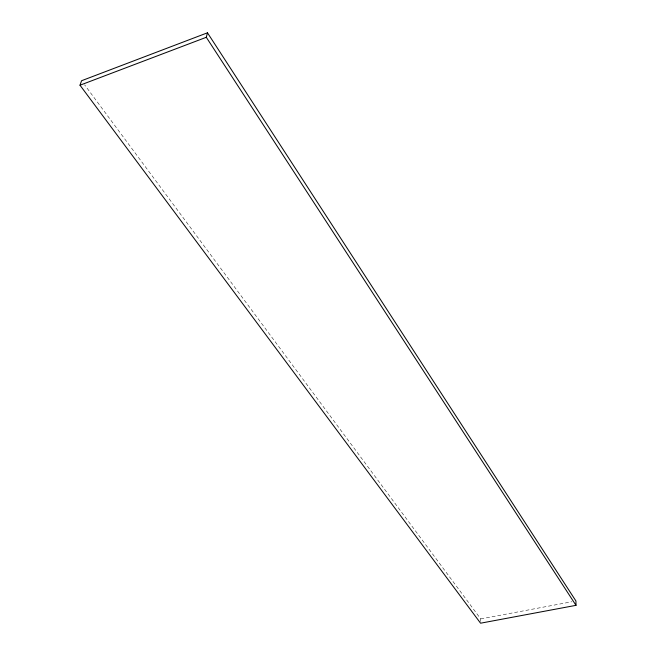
<?xml version="1.0" encoding="UTF-8"?>
<svg xmlns="http://www.w3.org/2000/svg" width="656" height="656" viewBox="0 0 656 656"><rect width="100%" height="100%" fill="white"/><g stroke="black" fill="none" stroke-linecap="round" stroke-linejoin="round"><path stroke-width="0.49" stroke-dasharray="3.28 2.46" d="M480.627 621.486L480.717 618.92L84.616 84.845M480.717 618.92L571.917 601.749"/><path stroke-width="0.98" d="M576.001 605.34L206.296 37.294L207.476 32.8L81.565 80.729L79.999 85.214L480.569 623.2L576.001 605.34L575.927 600.994L207.476 32.8M79.999 85.214L206.296 37.294"/></g></svg>
